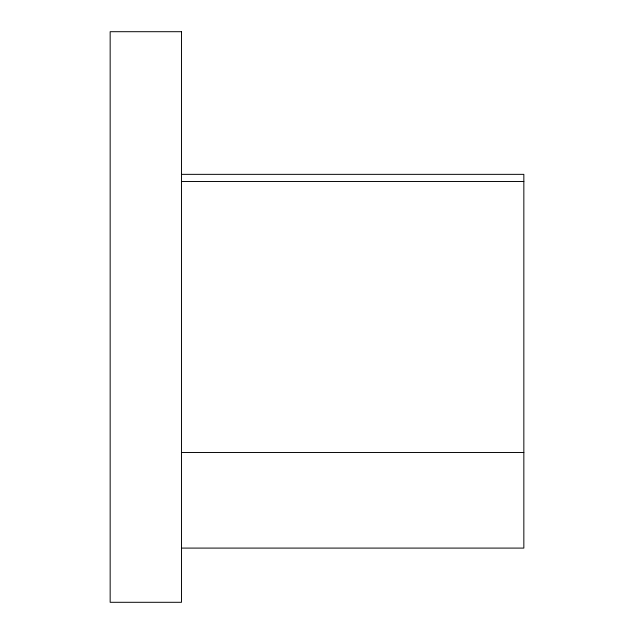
<?xml version="1.0" encoding="UTF-8"?>
<svg xmlns="http://www.w3.org/2000/svg" width="634" height="634" viewBox="0 0 634 634"><rect width="100%" height="100%" fill="white"/><g stroke="black" fill="none" stroke-linecap="round" stroke-linejoin="round"><path stroke-width="0.95" d="M181.482 174.35L523.842 174.35L523.842 548.093L181.482 548.093M181.482 181.482L523.842 181.482M181.482 452.517L523.842 452.517M181.482 31.7L110.157 31.7L110.157 602.3L181.482 602.3L181.482 31.7"/></g></svg>
